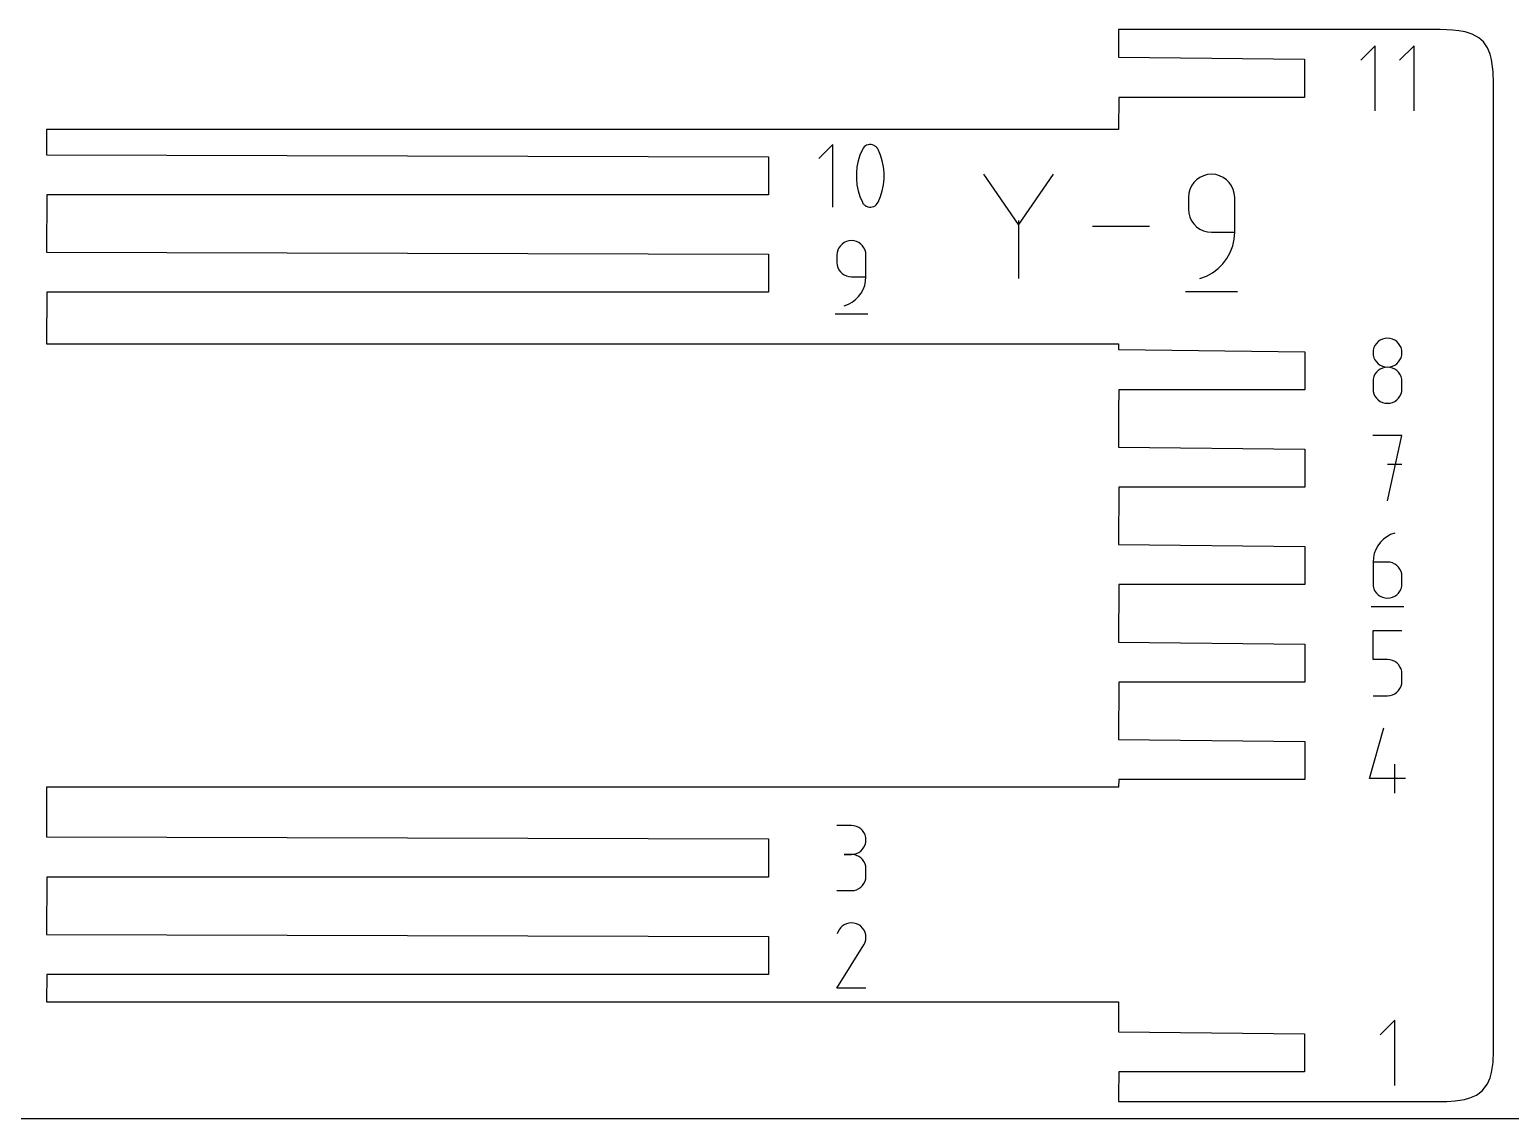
# Model space of a CAD drawing. Extents: x 0 to 38, y 0 to 25.5.
# Drawn here: x 11.05 to 16.57, y 0 to 4.06 of the extents above; entities that cross this region are included whole.
import ezdxf

# ---------------------------------------------------------------- set-up
doc = ezdxf.new("R2010")
doc.units = 0

msp = doc.modelspace()

# ---------------------------------------------------------------- linework, layer by layer
at = {"layer": 'annotation', "color": 1}
for p, q in [((16.07064, 4.002282), (16.016573, 3.9482)), ((16.07064, 3.759082), (16.07064, 4.002282)), ((16.215906, 4.002282), (16.16184, 3.9482)), ((16.215906, 3.759082), (16.215906, 4.002282)), ((14.046891, 3.634028), (13.994878, 3.582)), ((14.046891, 3.400063), (14.046891, 3.634028)), ((14.148091, 3.594411), (14.141364, 3.572709)), ((14.157059, 3.615501), (14.148091, 3.594411)), ((14.16008, 3.620524), (14.157059, 3.615501)), ((14.157059, 3.615501), (14.157059, 3.615501)), ((14.163844, 3.624804), (14.16008, 3.620524)), ((14.168227, 3.6283), (14.163844, 3.624804)), ((14.173104, 3.630971), (14.168227, 3.6283)), ((14.178352, 3.632775), (14.173104, 3.630971)), ((14.183844, 3.633671), (14.178352, 3.632775)), ((14.189458, 3.633618), (14.183844, 3.633671)), ((14.195067, 3.632573), (14.189458, 3.633618)), ((14.200548, 3.630497), (14.195067, 3.632573)), ((14.202646, 3.629394), (14.200548, 3.630497)), ((14.200548, 3.630497), (14.200548, 3.630497)), ((14.20466, 3.628128), (14.202646, 3.629394)), ((14.206578, 3.626707), (14.20466, 3.628128)), ((14.208393, 3.625143), (14.206578, 3.626707)), ((14.210093, 3.623445), (14.208393, 3.625143)), ((14.21167, 3.621624), (14.210093, 3.623445)), ((14.213112, 3.619688), (14.21167, 3.621624)), ((14.214412, 3.617649), (14.213112, 3.619688)), ((14.215558, 3.615516), (14.214412, 3.617649)), ((14.22457, 3.594382), (14.215558, 3.615516)), ((14.215558, 3.615516), (14.215558, 3.615516)), ((14.231329, 3.572647), (14.22457, 3.594382)), ((14.13688, 3.550568), (14.134638, 3.528161)), ((14.141364, 3.572709), (14.13688, 3.550568)), ((14.235835, 3.550485), (14.231329, 3.572647)), ((14.238088, 3.528067), (14.235835, 3.550485)), ((14.134638, 3.528161), (14.134638, 3.505663)), ((14.134638, 3.505663), (14.13688, 3.483244)), ((14.13688, 3.483244), (14.141364, 3.46108)), ((14.231329, 3.461018), (14.235835, 3.483161)), ((14.235835, 3.483161), (14.238088, 3.505569)), ((14.238088, 3.505569), (14.238088, 3.528067)), ((14.739736, 3.335116), (14.610034, 3.522683)), ((14.869414, 3.522683), (14.739736, 3.335116)), ((15.393978, 3.491899), (15.38545, 3.47983)), ((15.404393, 3.502323), (15.393978, 3.491899)), ((15.416447, 3.510858), (15.404393, 3.502323)), ((15.429895, 3.517257), (15.416447, 3.510858)), ((15.444491, 3.521277), (15.429895, 3.517257)), ((15.459988, 3.522671), (15.444491, 3.521277)), ((15.475518, 3.521277), (15.459988, 3.522671)), ((15.459988, 3.522671), (15.459988, 3.522671)), ((15.49013, 3.517257), (15.475518, 3.521277)), ((15.503583, 3.510858), (15.49013, 3.517257)), ((15.515633, 3.502323), (15.503583, 3.510858)), ((15.526038, 3.491899), (15.515633, 3.502323)), ((15.534553, 3.47983), (15.526038, 3.491899)), ((14.141364, 3.46108), (14.148091, 3.439341)), ((14.148091, 3.439341), (14.157059, 3.418203)), ((14.215558, 3.418218), (14.22457, 3.439313)), ((14.22457, 3.439313), (14.231329, 3.461018)), ((15.375036, 3.451736), (15.373642, 3.436203)), ((15.373642, 3.436203), (15.373642, 3.392969)), ((15.379054, 3.466361), (15.375036, 3.451736)), ((15.38545, 3.47983), (15.379054, 3.466361)), ((15.540936, 3.466361), (15.534553, 3.47983)), ((15.544944, 3.451736), (15.540936, 3.466361)), ((15.546334, 3.436203), (15.544944, 3.451736)), ((15.546334, 3.306525), (15.546334, 3.436203)), ((15.546334, 3.436203), (15.546334, 3.436203)), ((14.157059, 3.418203), (14.157059, 3.418203)), ((14.157059, 3.418203), (14.158201, 3.416074)), ((14.158201, 3.416074), (14.159491, 3.414045)), ((14.159491, 3.414045), (14.160923, 3.412122)), ((14.160923, 3.412122), (14.162492, 3.410311)), ((14.162492, 3.410311), (14.164193, 3.408618)), ((14.164193, 3.408618), (14.166019, 3.407049)), ((14.166019, 3.407049), (14.167967, 3.40561)), ((14.167967, 3.40561), (14.170029, 3.404308)), ((14.170029, 3.404308), (14.172201, 3.403149)), ((14.172201, 3.403149), (14.172201, 3.403149)), ((14.172201, 3.403149), (14.177639, 3.401117)), ((14.177639, 3.401117), (14.183216, 3.400107)), ((14.183216, 3.400107), (14.188805, 3.400078)), ((14.188805, 3.400078), (14.194282, 3.400991)), ((14.194282, 3.400991), (14.19952, 3.402802)), ((14.19952, 3.402802), (14.204392, 3.405472)), ((14.204392, 3.405472), (14.208773, 3.408958)), ((14.208773, 3.408958), (14.212537, 3.413221)), ((14.212537, 3.413221), (14.215558, 3.418218)), ((14.215558, 3.418218), (14.215558, 3.418218)), ((15.373642, 3.392969), (15.373642, 3.392969)), ((15.373642, 3.392969), (15.375036, 3.377436)), ((15.375036, 3.377436), (15.379054, 3.362814)), ((14.739736, 3.35021), (14.739736, 3.13382)), ((15.227888, 3.328252), (15.015278, 3.328252)), ((15.379054, 3.362814), (15.38545, 3.349348)), ((15.38545, 3.349348), (15.393978, 3.337282)), ((15.393978, 3.337282), (15.404393, 3.326862)), ((15.404393, 3.326862), (15.416447, 3.318331)), ((15.416447, 3.318331), (15.429895, 3.311935)), ((14.081682, 3.262283), (14.075168, 3.255763)), ((14.089221, 3.267621), (14.081682, 3.262283)), ((14.097632, 3.271623), (14.089221, 3.267621)), ((14.106761, 3.274137), (14.097632, 3.271623)), ((14.116454, 3.275009), (14.106761, 3.274137)), ((14.126167, 3.274137), (14.116454, 3.275009)), ((14.116454, 3.275009), (14.116454, 3.275009)), ((14.135307, 3.271623), (14.126167, 3.274137)), ((14.143721, 3.267621), (14.135307, 3.271623)), ((14.151257, 3.262283), (14.143721, 3.267621)), ((14.157765, 3.255763), (14.151257, 3.262283)), ((15.429895, 3.311935), (15.444491, 3.307918)), ((15.444491, 3.307918), (15.459988, 3.306525)), ((15.459988, 3.306525), (15.546334, 3.306525)), ((15.538844, 3.255109), (15.544423, 3.280308)), ((15.544423, 3.280308), (15.546334, 3.306525)), ((14.06332, 3.230643), (14.062448, 3.220927)), ((14.062448, 3.220927), (14.062448, 3.193887)), ((14.065834, 3.23979), (14.06332, 3.230643)), ((14.069834, 3.248214), (14.065834, 3.23979)), ((14.075168, 3.255763), (14.069834, 3.248214)), ((14.163091, 3.248214), (14.157765, 3.255763)), ((14.167083, 3.23979), (14.163091, 3.248214)), ((14.16959, 3.230643), (14.167083, 3.23979)), ((14.170459, 3.220927), (14.16959, 3.230643)), ((14.170459, 3.13982), (14.170459, 3.220927)), ((14.170459, 3.220927), (14.170459, 3.220927)), ((15.502444, 3.188787), (15.51762, 3.209032)), ((15.51762, 3.209032), (15.529831, 3.231245)), ((15.529831, 3.231245), (15.538844, 3.255109)), ((14.062448, 3.193887), (14.062448, 3.193887)), ((14.062448, 3.193887), (14.06332, 3.184171)), ((14.06332, 3.184171), (14.065834, 3.175026)), ((14.065834, 3.175026), (14.069834, 3.166604)), ((14.069834, 3.166604), (14.075168, 3.159057)), ((14.075168, 3.159057), (14.081682, 3.15254)), ((14.081682, 3.15254), (14.089221, 3.147205)), ((15.441471, 3.143034), (15.464135, 3.155471)), ((15.464135, 3.155471), (15.484538, 3.170828)), ((15.484538, 3.170828), (15.502444, 3.188787)), ((14.089221, 3.147205), (14.097632, 3.143204)), ((14.097632, 3.143204), (14.106761, 3.140692)), ((14.106761, 3.140692), (14.116454, 3.13982)), ((14.116454, 3.13982), (14.170459, 3.13982)), ((14.160138, 3.092736), (14.165774, 3.107662)), ((14.165774, 3.107662), (14.169264, 3.123423)), ((14.169264, 3.123423), (14.170459, 3.13982)), ((15.416778, 3.133832), (15.441471, 3.143034)), ((15.416778, 3.133832), (15.416778, 3.133832)), ((14.104872, 3.037564), (14.119048, 3.045343)), ((14.119048, 3.045343), (14.131809, 3.054948)), ((14.131809, 3.054948), (14.143008, 3.066181)), ((14.143008, 3.066181), (14.1525, 3.078843)), ((14.1525, 3.078843), (14.160138, 3.092736)), ((15.362851, 3.085227), (15.557271, 3.085227)), ((14.0557, 3.001409), (14.1773, 3.001409)), ((14.089428, 3.031809), (14.104872, 3.037564)), ((14.089428, 3.031809), (14.089428, 3.031809)), ((16.065847, 2.875928), (16.063335, 2.866816)), ((16.069846, 2.884325), (16.065847, 2.875928)), ((16.075178, 2.891855), (16.069846, 2.884325)), ((16.081691, 2.898362), (16.075178, 2.891855)), ((16.089229, 2.903692), (16.081691, 2.898362)), ((16.097641, 2.907691), (16.089229, 2.903692)), ((16.106772, 2.910204), (16.097641, 2.907691)), ((16.116469, 2.911075), (16.106772, 2.910204)), ((16.126166, 2.910204), (16.116469, 2.911075)), ((16.116469, 2.911075), (16.116469, 2.911075)), ((16.135297, 2.907691), (16.126166, 2.910204)), ((16.143709, 2.903692), (16.135297, 2.907691)), ((16.151248, 2.898362), (16.143709, 2.903692)), ((16.15776, 2.891855), (16.151248, 2.898362)), ((16.163092, 2.884325), (16.15776, 2.891855)), ((16.167091, 2.875928), (16.163092, 2.884325)), ((16.169603, 2.866816), (16.167091, 2.875928)), ((16.063335, 2.866816), (16.062464, 2.857146)), ((16.062464, 2.857146), (16.062464, 2.857146)), ((16.062464, 2.857146), (16.063336, 2.84743)), ((16.063336, 2.84743), (16.065849, 2.838284)), ((16.065849, 2.838284), (16.069849, 2.82986)), ((16.069849, 2.82986), (16.075183, 2.822311)), ((16.075183, 2.822311), (16.081697, 2.815791)), ((16.151241, 2.815791), (16.157755, 2.822311)), ((16.157755, 2.822311), (16.163089, 2.82986)), ((16.163089, 2.82986), (16.16709, 2.838284)), ((16.16709, 2.838284), (16.169603, 2.84743)), ((16.170475, 2.857146), (16.169603, 2.866816)), ((16.169603, 2.84743), (16.170475, 2.857146)), ((16.170475, 2.857146), (16.170475, 2.857146)), ((16.065847, 2.767852), (16.063335, 2.758709)), ((16.069846, 2.776274), (16.065847, 2.767852)), ((16.075178, 2.783821), (16.069846, 2.776274)), ((16.081691, 2.790339), (16.075178, 2.783821)), ((16.089229, 2.795676), (16.081691, 2.790339)), ((16.081697, 2.815791), (16.089236, 2.810453)), ((16.097641, 2.799679), (16.089229, 2.795676)), ((16.089236, 2.810453), (16.097647, 2.80645)), ((16.106772, 2.802192), (16.097641, 2.799679)), ((16.097647, 2.80645), (16.106776, 2.803936)), ((16.116469, 2.803064), (16.106772, 2.802192)), ((16.106776, 2.803936), (16.116469, 2.803064)), ((16.116469, 2.803064), (16.126162, 2.803936)), ((16.126166, 2.802193), (16.116469, 2.803064)), ((16.116469, 2.803064), (16.116469, 2.803064)), ((16.116469, 2.803064), (16.116469, 2.803064)), ((16.126162, 2.803936), (16.135291, 2.80645)), ((16.135297, 2.79968), (16.126166, 2.802193)), ((16.135291, 2.80645), (16.143702, 2.810453)), ((16.143709, 2.79568), (16.135297, 2.79968)), ((16.143702, 2.810453), (16.151241, 2.815791)), ((16.151248, 2.790344), (16.143709, 2.79568)), ((16.15776, 2.783827), (16.151248, 2.790344)), ((16.163092, 2.776281), (16.15776, 2.783827)), ((16.167091, 2.767858), (16.163092, 2.776281)), ((16.169603, 2.758713), (16.167091, 2.767858)), ((16.063335, 2.758709), (16.062464, 2.748998)), ((16.062464, 2.748998), (16.062464, 2.722094)), ((16.062464, 2.722094), (16.062464, 2.722094)), ((16.062464, 2.722094), (16.063336, 2.712384)), ((16.063336, 2.712384), (16.065849, 2.703251)), ((16.16709, 2.703251), (16.169603, 2.712384)), ((16.170475, 2.748998), (16.169603, 2.758713)), ((16.169603, 2.712384), (16.170475, 2.722094)), ((16.170475, 2.722094), (16.170475, 2.748998)), ((16.170475, 2.748998), (16.170475, 2.748998)), ((16.065849, 2.703251), (16.069849, 2.694847)), ((16.069849, 2.694847), (16.075183, 2.687323)), ((16.075183, 2.687323), (16.081697, 2.680828)), ((16.081697, 2.680828), (16.089236, 2.675514)), ((16.089236, 2.675514), (16.097647, 2.671532)), ((16.097647, 2.671532), (16.106776, 2.669032)), ((16.106776, 2.669032), (16.116469, 2.668165)), ((16.116469, 2.668165), (16.126162, 2.669032)), ((16.116469, 2.668165), (16.116469, 2.668165)), ((16.126162, 2.669032), (16.135291, 2.671532)), ((16.135291, 2.671532), (16.143702, 2.675514)), ((16.143702, 2.675514), (16.151241, 2.680828)), ((16.151241, 2.680828), (16.157755, 2.687323)), ((16.157755, 2.687323), (16.163089, 2.694847)), ((16.163089, 2.694847), (16.16709, 2.703251)), ((16.170536, 2.547736), (16.062387, 2.547736)), ((16.116469, 2.304536), (16.170536, 2.547736)), ((16.170536, 2.439436), (16.116469, 2.439436)), ((16.101141, 2.160848), (16.08993, 2.14959)), ((16.113918, 2.170483), (16.101141, 2.160848)), ((16.128115, 2.178299), (16.113918, 2.170483)), ((16.143586, 2.1841), (16.128115, 2.178299)), ((16.143586, 2.1841), (16.143586, 2.1841)), ((16.06715, 2.108032), (16.06366, 2.092238)), ((16.072789, 2.122986), (16.06715, 2.108032)), ((16.080431, 2.136904), (16.072789, 2.122986)), ((16.08993, 2.14959), (16.080431, 2.136904)), ((16.06366, 2.092238), (16.062464, 2.075799)), ((16.062464, 2.075799), (16.062464, 1.994966)), ((16.116469, 2.075799), (16.062464, 2.075799)), ((16.126182, 2.074932), (16.116469, 2.075799)), ((16.135322, 2.072433), (16.126182, 2.074932)), ((16.143736, 2.06845), (16.135322, 2.072433)), ((16.151273, 2.063137), (16.143736, 2.06845)), ((16.15778, 2.056642), (16.151273, 2.063137)), ((16.163106, 2.049117), (16.15778, 2.056642)), ((16.167098, 2.040713), (16.163106, 2.049117)), ((16.062464, 1.994966), (16.062464, 1.994966)), ((16.062464, 1.994966), (16.063336, 1.985251)), ((16.169605, 2.03158), (16.167098, 2.040713)), ((16.170475, 2.02187), (16.169605, 2.03158)), ((16.169605, 1.985251), (16.170475, 1.994966)), ((16.170475, 1.994966), (16.170475, 2.02187)), ((16.170475, 2.02187), (16.170475, 2.02187)), ((16.063336, 1.985251), (16.065849, 1.976106)), ((16.065849, 1.976106), (16.069849, 1.967684)), ((16.069849, 1.967684), (16.075183, 1.960137)), ((16.075183, 1.960137), (16.081697, 1.95362)), ((16.081697, 1.95362), (16.089236, 1.948285)), ((16.089236, 1.948285), (16.097647, 1.944284)), ((16.097647, 1.944284), (16.106776, 1.941772)), ((16.106776, 1.941772), (16.116469, 1.9409)), ((16.116469, 1.9409), (16.126182, 1.941772)), ((16.116469, 1.9409), (16.116469, 1.9409)), ((16.126182, 1.941772), (16.135322, 1.944284)), ((16.135322, 1.944284), (16.143736, 1.948285)), ((16.143736, 1.948285), (16.151273, 1.95362)), ((16.151273, 1.95362), (16.15778, 1.960137)), ((16.15778, 1.960137), (16.163106, 1.967684)), ((16.163106, 1.967684), (16.167098, 1.976106)), ((16.167098, 1.976106), (16.169605, 1.985251)), ((16.0557, 1.9105), (16.1773, 1.9105)), ((16.062464, 1.712163), (16.062464, 1.820464)), ((16.062464, 1.820464), (16.170475, 1.820464)), ((16.116469, 1.712163), (16.062464, 1.712163)), ((16.126166, 1.711296), (16.116469, 1.712163)), ((16.135297, 1.708796), (16.126166, 1.711296)), ((16.143709, 1.704814), (16.135297, 1.708796)), ((16.151248, 1.6995), (16.143709, 1.704814)), ((16.15776, 1.693005), (16.151248, 1.6995)), ((16.163092, 1.685481), (16.15776, 1.693005)), ((16.167091, 1.677077), (16.163092, 1.685481)), ((16.169603, 1.667944), (16.167091, 1.677077)), ((16.170475, 1.658234), (16.169603, 1.667944)), ((16.170475, 1.63133), (16.170475, 1.658234)), ((16.170475, 1.658234), (16.170475, 1.658234)), ((16.157755, 1.596501), (16.163089, 1.604047)), ((16.163089, 1.604047), (16.16709, 1.61247)), ((16.16709, 1.61247), (16.169603, 1.621615)), ((16.169603, 1.621615), (16.170475, 1.63133)), ((16.062464, 1.577264), (16.116469, 1.577264)), ((16.116469, 1.577264), (16.126162, 1.578135)), ((16.116469, 1.577264), (16.116469, 1.577264)), ((16.126162, 1.578135), (16.135291, 1.580648)), ((16.135291, 1.580648), (16.143702, 1.584648)), ((16.143702, 1.584648), (16.151241, 1.589984)), ((16.151241, 1.589984), (16.157755, 1.596501)), ((16.048951, 1.267694), (16.10288, 1.456827)), ((16.14351, 1.213627), (16.14351, 1.321638)), ((16.183987, 1.267694), (16.048951, 1.267694)), ((14.116469, 1.092909), (14.062464, 1.092909)), ((14.126182, 1.092037), (14.116469, 1.092909)), ((14.135322, 1.089524), (14.126182, 1.092037)), ((14.143736, 1.085526), (14.135322, 1.089524)), ((14.151273, 1.080196), (14.143736, 1.085526)), ((14.15778, 1.073689), (14.151273, 1.080196)), ((14.163106, 1.066159), (14.15778, 1.073689)), ((14.167098, 1.057761), (14.163106, 1.066159)), ((14.169605, 1.04865), (14.167098, 1.057761)), ((14.143736, 0.992286), (14.151273, 0.997624)), ((14.151273, 0.997624), (14.15778, 1.004144)), ((14.15778, 1.004144), (14.163106, 1.011693)), ((14.163106, 1.011693), (14.167098, 1.020117)), ((14.167098, 1.020117), (14.169605, 1.029264)), ((14.170475, 1.03898), (14.169605, 1.04865)), ((14.169605, 1.029264), (14.170475, 1.03898)), ((14.170475, 1.03898), (14.170475, 1.03898)), ((14.116469, 0.984898), (14.089428, 0.984898)), ((14.089428, 0.984898), (14.116469, 0.984898)), ((14.116469, 0.984898), (14.126182, 0.98577)), ((14.126182, 0.984026), (14.116469, 0.984898)), ((14.116469, 0.984898), (14.116469, 0.984898)), ((14.126182, 0.98577), (14.135322, 0.988284)), ((14.135322, 0.981514), (14.126182, 0.984026)), ((14.135322, 0.988284), (14.143736, 0.992286)), ((14.143736, 0.977515), (14.135322, 0.981514)), ((14.151273, 0.972185), (14.143736, 0.977515)), ((14.15778, 0.965678), (14.151273, 0.972185)), ((14.163106, 0.958148), (14.15778, 0.965678)), ((14.167098, 0.94975), (14.163106, 0.958148)), ((14.169605, 0.940639), (14.167098, 0.94975)), ((14.170475, 0.930969), (14.169605, 0.940639)), ((14.163106, 0.876742), (14.167098, 0.88514)), ((14.167098, 0.88514), (14.169605, 0.894254)), ((14.169605, 0.894254), (14.170475, 0.903928)), ((14.170475, 0.903928), (14.170475, 0.930969)), ((14.170475, 0.930969), (14.170475, 0.930969)), ((14.062464, 0.849999), (14.116469, 0.849999)), ((14.116469, 0.849999), (14.126182, 0.85087)), ((14.116469, 0.849999), (14.116469, 0.849999)), ((14.126182, 0.85087), (14.135322, 0.853381)), ((14.135322, 0.853381), (14.143736, 0.857378)), ((14.143736, 0.857378), (14.151273, 0.862707)), ((14.151273, 0.862707), (14.15778, 0.869212)), ((14.15778, 0.869212), (14.163106, 0.876742)), ((14.08976, 0.722444), (14.082089, 0.717154)), ((14.098145, 0.726309), (14.08976, 0.722444)), ((14.107038, 0.728695), (14.098145, 0.726309)), ((14.116234, 0.729549), (14.107038, 0.728695)), ((14.125528, 0.728817), (14.116234, 0.729549)), ((14.134714, 0.726447), (14.125528, 0.728817)), ((14.143586, 0.722384), (14.134714, 0.726447)), ((14.151522, 0.716749), (14.143586, 0.722384)), ((14.143586, 0.722384), (14.143586, 0.722384)), ((14.069708, 0.702512), (14.062616, 0.688907)), ((14.075336, 0.710492), (14.069708, 0.702512)), ((14.082089, 0.717154), (14.075336, 0.710492)), ((14.158157, 0.709987), (14.151522, 0.716749)), ((14.163432, 0.702306), (14.158157, 0.709987)), ((14.167289, 0.693911), (14.163432, 0.702306)), ((14.169669, 0.685012), (14.167289, 0.693911)), ((14.167351, 0.657354), (14.169759, 0.666526)), ((14.170511, 0.675814), (14.169669, 0.685012)), ((14.169759, 0.666526), (14.170511, 0.675814)), ((14.062464, 0.486353), (14.162269, 0.647027)), ((14.162269, 0.647027), (14.162389, 0.647174)), ((14.162269, 0.647027), (14.162269, 0.647027)), ((14.162389, 0.647174), (14.162503, 0.647323)), ((14.162503, 0.647323), (14.162613, 0.647475)), ((14.162613, 0.647475), (14.16272, 0.64763)), ((14.16272, 0.64763), (14.162824, 0.64779)), ((14.162824, 0.64779), (14.162927, 0.647957)), ((14.162927, 0.647957), (14.163028, 0.648131)), ((14.163028, 0.648131), (14.163129, 0.648313)), ((14.163129, 0.648313), (14.16323, 0.648506)), ((14.16323, 0.648506), (14.167351, 0.657354)), ((14.16323, 0.648506), (14.16323, 0.648506)), ((14.170475, 0.486353), (14.062464, 0.486353)), ((16.143263, 0.365918), (16.089197, 0.311836)), ((16.143263, 0.122718), (16.143263, 0.365918))]:
    msp.add_line(p, q, dxfattribs=at)
at = {"layer": 'boundary', "color": 5}
for p, q in [((15.245833, 4.0625), (15.1125, 4.0625)), ((15.1125, 4.0625), (15.1125, 4.038224)), ((15.1125, 4.038224), (15.1125, 3.959282)), ((16.3125, 4.0625), (15.245833, 4.0625)), ((16.338271, 4.061976), (16.3125, 4.0625)), ((16.358564, 4.060788), (16.338271, 4.061976)), ((16.382252, 4.057912), (16.358564, 4.060788)), ((16.406366, 4.053877), (16.382252, 4.057912)), ((16.432767, 4.04564), (16.406366, 4.053877)), ((16.457676, 4.032187), (16.432767, 4.04564)), ((16.475126, 4.016738), (16.457676, 4.032187)), ((16.489891, 3.995048), (16.475126, 4.016738)), ((16.499758, 3.971428), (16.489891, 3.995048)), ((15.1125, 3.959282), (15.807262, 3.951682)), ((15.807262, 3.951682), (15.807262, 3.809682)), ((16.504984, 3.951462), (16.499758, 3.971428)), ((16.511064, 3.905372), (16.504984, 3.951462)), ((16.5125, 3.8625), (16.511064, 3.905372)), ((16.5125, 2.17829), (16.5125, 3.8625)), ((15.1146, 3.809682), (15.1125, 3.68957)), ((15.807262, 3.809682), (15.1146, 3.809682)), ((14.508913, 3.68957), (11.1125, 3.68957)), ((11.1125, 3.68957), (11.1125, 3.595645)), ((15.1125, 3.68957), (14.508913, 3.68957)), ((11.1125, 3.595645), (13.8075, 3.588045)), ((13.8075, 3.588045), (13.8075, 3.446045)), ((11.1146, 3.446045), (11.1125, 3.232009)), ((13.8075, 3.446045), (11.1146, 3.446045)), ((11.1125, 3.232009), (13.8075, 3.224409)), ((13.8075, 3.224409), (13.8075, 3.082409)), ((11.1146, 3.082409), (11.1125, 2.88957)), ((13.8075, 3.082409), (11.1146, 3.082409)), ((11.1125, 2.88957), (11.716087, 2.88957)), ((11.716087, 2.88957), (15.1125, 2.88957)), ((15.1125, 2.88957), (15.1125, 2.868373)), ((15.1125, 2.868373), (15.8075, 2.860773)), ((15.8075, 2.860773), (15.8075, 2.718773)), ((15.1146, 2.718773), (15.1125, 2.639966)), ((15.8075, 2.718773), (15.1146, 2.718773)), ((15.1125, 2.639966), (15.1125, 2.504736)), ((15.1125, 2.504736), (15.8075, 2.497136)), ((15.8075, 2.497136), (15.8075, 2.355136)), ((15.1146, 2.355136), (15.1125, 2.1411)), ((15.8075, 2.355136), (15.1146, 2.355136)), ((16.5125, 2.0625), (16.5125, 2.17829)), ((15.1125, 2.1411), (15.8075, 2.1335)), ((15.8075, 2.1335), (15.8075, 1.9915)), ((16.5125, 1.946711), (16.5125, 2.0625)), ((15.1146, 1.9915), (15.1125, 1.777464)), ((15.8075, 1.9915), (15.1146, 1.9915)), ((16.512229, 0.251224), (16.5125, 1.946711)), ((15.1125, 1.777464), (15.8075, 1.769864)), ((15.8075, 1.769864), (15.8075, 1.627864)), ((15.1146, 1.627864), (15.1125, 1.413827)), ((15.8075, 1.627864), (15.1146, 1.627864)), ((15.1125, 1.413827), (15.8075, 1.406227)), ((15.8075, 1.406227), (15.8075, 1.264227)), ((14.508913, 1.23543), (11.1125, 1.23543)), ((11.1125, 1.23543), (11.1125, 1.114713)), ((15.1125, 1.23543), (14.508913, 1.23543)), ((15.1146, 1.264227), (15.1125, 1.23543)), ((15.8075, 1.264227), (15.1146, 1.264227)), ((11.1125, 1.114713), (11.1125, 1.050191)), ((11.1125, 1.050191), (13.8075, 1.042591)), ((13.8075, 1.042591), (13.8075, 0.900591)), ((11.1146, 0.900591), (11.1125, 0.686555)), ((13.8075, 0.900591), (11.1146, 0.900591)), ((11.1125, 0.686555), (13.8075, 0.678955)), ((13.8075, 0.678955), (13.8075, 0.536955)), ((11.1146, 0.536955), (11.1125, 0.435431)), ((13.8075, 0.536955), (11.1146, 0.536955)), ((11.1125, 0.435431), (11.716087, 0.435431)), ((11.716087, 0.435431), (15.1125, 0.435431)), ((15.1125, 0.435431), (15.1125, 0.322918)), ((15.1125, 0.322918), (15.807253, 0.315318)), ((15.807253, 0.315318), (15.807253, 0.173318)), ((16.510137, 0.208359), (16.512229, 0.251224)), ((15.1146, 0.173318), (15.1125, 0.086776)), ((15.807253, 0.173318), (15.1146, 0.173318)), ((16.499243, 0.151895), (16.504605, 0.17163)), ((16.504605, 0.17163), (16.510137, 0.208359)), ((16.469867, 0.103003), (16.4895, 0.129318)), ((16.4895, 0.129318), (16.499243, 0.151895)), ((15.1125, 0.086776), (15.1125, 0.0625)), ((15.1125, 0.0625), (15.245833, 0.0625)), ((15.245833, 0.0625), (16.3125, 0.0625)), ((16.3125, 0.0625), (16.338272, 0.063024)), ((16.338272, 0.063024), (16.368777, 0.065018)), ((16.368777, 0.065018), (16.404142, 0.070681)), ((16.404142, 0.070681), (16.424014, 0.076175)), ((16.424014, 0.076175), (16.448368, 0.086812)), ((16.448368, 0.086812), (16.469867, 0.103003))]:
    msp.add_line(p, q, dxfattribs=at)
at = {"layer": 'frame', "color": 5}
msp.add_line((0, 0), (38, 0), dxfattribs=at)

doc.saveas('drawing.dxf')
